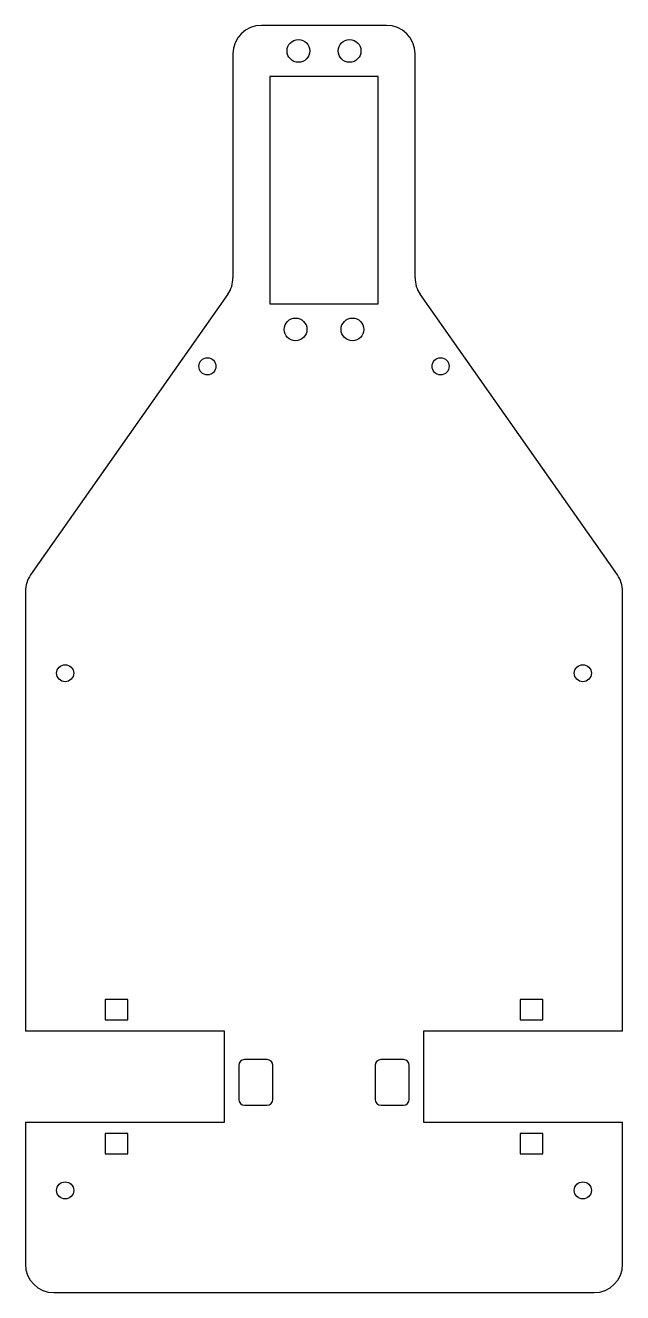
# Model space of a CAD drawing. Header units: millimetres. Extents: x -52 to 52, y -115 to 108.
import ezdxf

# ---------------------------------------------------------------- set-up
doc = ezdxf.new("R2010")
doc.units = ezdxf.units.MM

msp = doc.modelspace()

# ---------------------------------------------------------------- linework, layer by layer
at = {"color": 7, "linetype": 'Continuous', "lineweight": 25}
for p, q in [((11, 108), (-11, 108)), ((-16, 103), (-16, 63.58)), ((16, 63.58), (16, 103)), ((-9.5, 99), (-9.5, 59)), ((9.5, 99), (-9.5, 99)), ((9.5, 59), (9.5, 99)), ((-16.91, 60.71), (-51.59, 11.29)), ((51.59, 11.29), (16.91, 60.71)), ((-9.5, 59), (9.5, 59)), ((-52.5, 8.42), (-52.5, -69)), ((52.5, -69), (52.5, 8.42)), ((-38.5, -63.4), (-38.5, -67)), ((-34.5, -63.4), (-38.5, -63.4)), ((-34.5, -67), (-34.5, -63.4)), ((34.5, -63.4), (34.5, -67)), ((38.5, -63.4), (34.5, -63.4)), ((38.5, -67), (38.5, -63.4)), ((-17.5, -69), (-52.5, -69)), ((-38.5, -67), (-34.5, -67)), ((-17.5, -85), (-17.5, -69)), ((17.5, -69), (17.5, -85)), ((52.5, -69), (17.5, -69)), ((34.5, -67), (38.5, -67)), ((-15, -75), (-15, -81)), ((-10, -74), (-14, -74)), ((-9, -81), (-9, -75)), ((9, -75), (9, -81)), ((14, -74), (10, -74)), ((15, -81), (15, -75)), ((-14, -82), (-10, -82)), ((10, -82), (14, -82)), ((-52.5, -85), (-52.5, -110)), ((-52.5, -85), (-17.5, -85)), ((17.5, -85), (52.5, -85)), ((52.5, -110), (52.5, -85)), ((-38.5, -87), (-38.5, -90.6)), ((-34.5, -87), (-38.5, -87)), ((-34.5, -90.6), (-34.5, -87)), ((34.5, -87), (34.5, -90.6)), ((38.5, -87), (34.5, -87)), ((38.5, -90.6), (38.5, -87)), ((-38.5, -90.6), (-34.5, -90.6)), ((34.5, -90.6), (38.5, -90.6)), ((-47.5, -115), (47.5, -115))]:
    msp.add_line(p, q, dxfattribs=at)
for centre, radius in [((-4.5, 103.5), 2), ((4.5, 103.5), 2), ((-5, 54.5), 2), ((5, 54.5), 2), ((-20.5, 48), 1.5), ((20.5, 48), 1.5), ((-45.5, -6), 1.5), ((45.5, -6), 1.5), ((-45.5, -97), 1.5), ((45.5, -97), 1.5)]:
    msp.add_circle(centre, radius, dxfattribs=at)
for centre, radius, start, end in [((-11, 103), 5, 90, 180), ((11, 103), 5, 0, 90), ((-21, 63.58), 5, 324.9341, 0), ((21, 63.58), 5, 180, 215.0659), ((-47.5, 8.42), 5, 144.9341, 180), ((47.5, 8.42), 5, 0, 35.0659), ((-14, -75), 1, 90, 180), ((-10, -75), 1, 0, 90), ((10, -75), 1, 90, 180), ((14, -75), 1, 0, 90), ((-14, -81), 1, 180, 270), ((-10, -81), 1, 270, 0), ((10, -81), 1, 180, 270), ((14, -81), 1, 270, 0), ((-47.5, -110), 5, 180, 270), ((47.5, -110), 5, 270, 0)]:
    msp.add_arc(centre, radius, start, end, dxfattribs=at)

doc.saveas('drawing.dxf')
